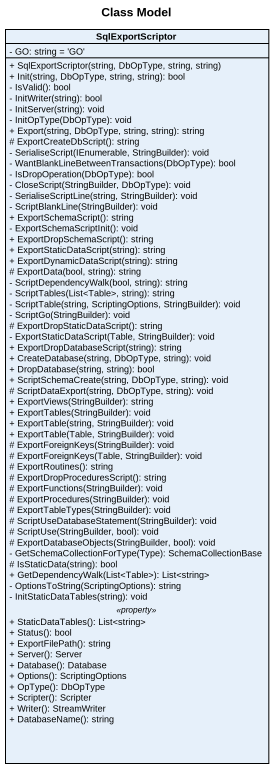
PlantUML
@startuml
title Class Model
hide circle
hide empty members
skinparam classAttributeIconSize 0
class SqlExportScriptor {
  - GO: string = 'GO'
  --
  + SqlExportScriptor(string, DbOpType, string, string)
  + Init(string, DbOpType, string, string): bool
  - IsValid(): bool
  - InitWriter(string): bool
  - InitServer(string): void
  - InitOpType(DbOpType): void
  + Export(string, DbOpType, string, string): string
  # ExportCreateDbScript(): string
  - SerialiseScript(IEnumerable, StringBuilder): void
  - WantBlankLineBetweenTransactions(DbOpType): bool
  - IsDropOperation(DbOpType): bool
  - CloseScript(StringBuilder, DbOpType): void
  - SerialiseScriptLine(string, StringBuilder): void
  - ScriptBlankLine(StringBuilder): void
  + ExportSchemaScript(): string
  - ExportSchemaScriptInit(): void
  + ExportDropSchemaScript(): string
  + ExportStaticDataScript(string): string
  + ExportDynamicDataScript(string): string
  # ExportData(bool, string): string
  - ScriptDependencyWalk(bool, string): string
  - ScriptTables(List<Table>, string): string
  - ScriptTable(string, ScriptingOptions, StringBuilder): void
  - ScriptGo(StringBuilder): void
  # ExportDropStaticDataScript(): string
  - ExportStaticDataScript(Table, StringBuilder): void
  + ExportDropDatabaseScript(string): string
  + CreateDatabase(string, DbOpType, string): void
  + DropDatabase(string, string): bool
  + ScriptSchemaCreate(string, DbOpType, string): void
  # ScriptDataExport(string, DbOpType, string): void
  + ExportViews(StringBuilder): string
  + ExportTables(StringBuilder): void
  + ExportTable(string, StringBuilder): void
  + ExportTable(Table, StringBuilder): void
  # ExportForeignKeys(StringBuilder): void
  # ExportForeignKeys(Table, StringBuilder): void
  # ExportRoutines(): string
  # ExportDropProceduresScript(): string
  # ExportFunctions(StringBuilder): void
  # ExportProcedures(StringBuilder): void
  # ExportTableTypes(StringBuilder): void
  # ScriptUseDatabaseStatement(StringBuilder): void
  # ScriptUse(StringBuilder, bool): void
  # ExportDatabaseObjects(StringBuilder, bool): void
  - GetSchemaCollectionForType(Type): SchemaCollectionBase
  # IsStaticData(string): bool
  + GetDependencyWalk(List<Table>): List<string>
  - OptionsToString(ScriptingOptions): string
  - InitStaticDataTables(string): void
  .. <<property>> ..
  + StaticDataTables(): List<string>
  + Status(): bool
  + ExportFilePath(): string
  + Server(): Server
  + Database(): Database
  + Options(): ScriptingOptions
  + OpType(): DbOpType
  + Scripter(): Scripter
  + Writer(): StreamWriter
  + DatabaseName(): string
}
@enduml
